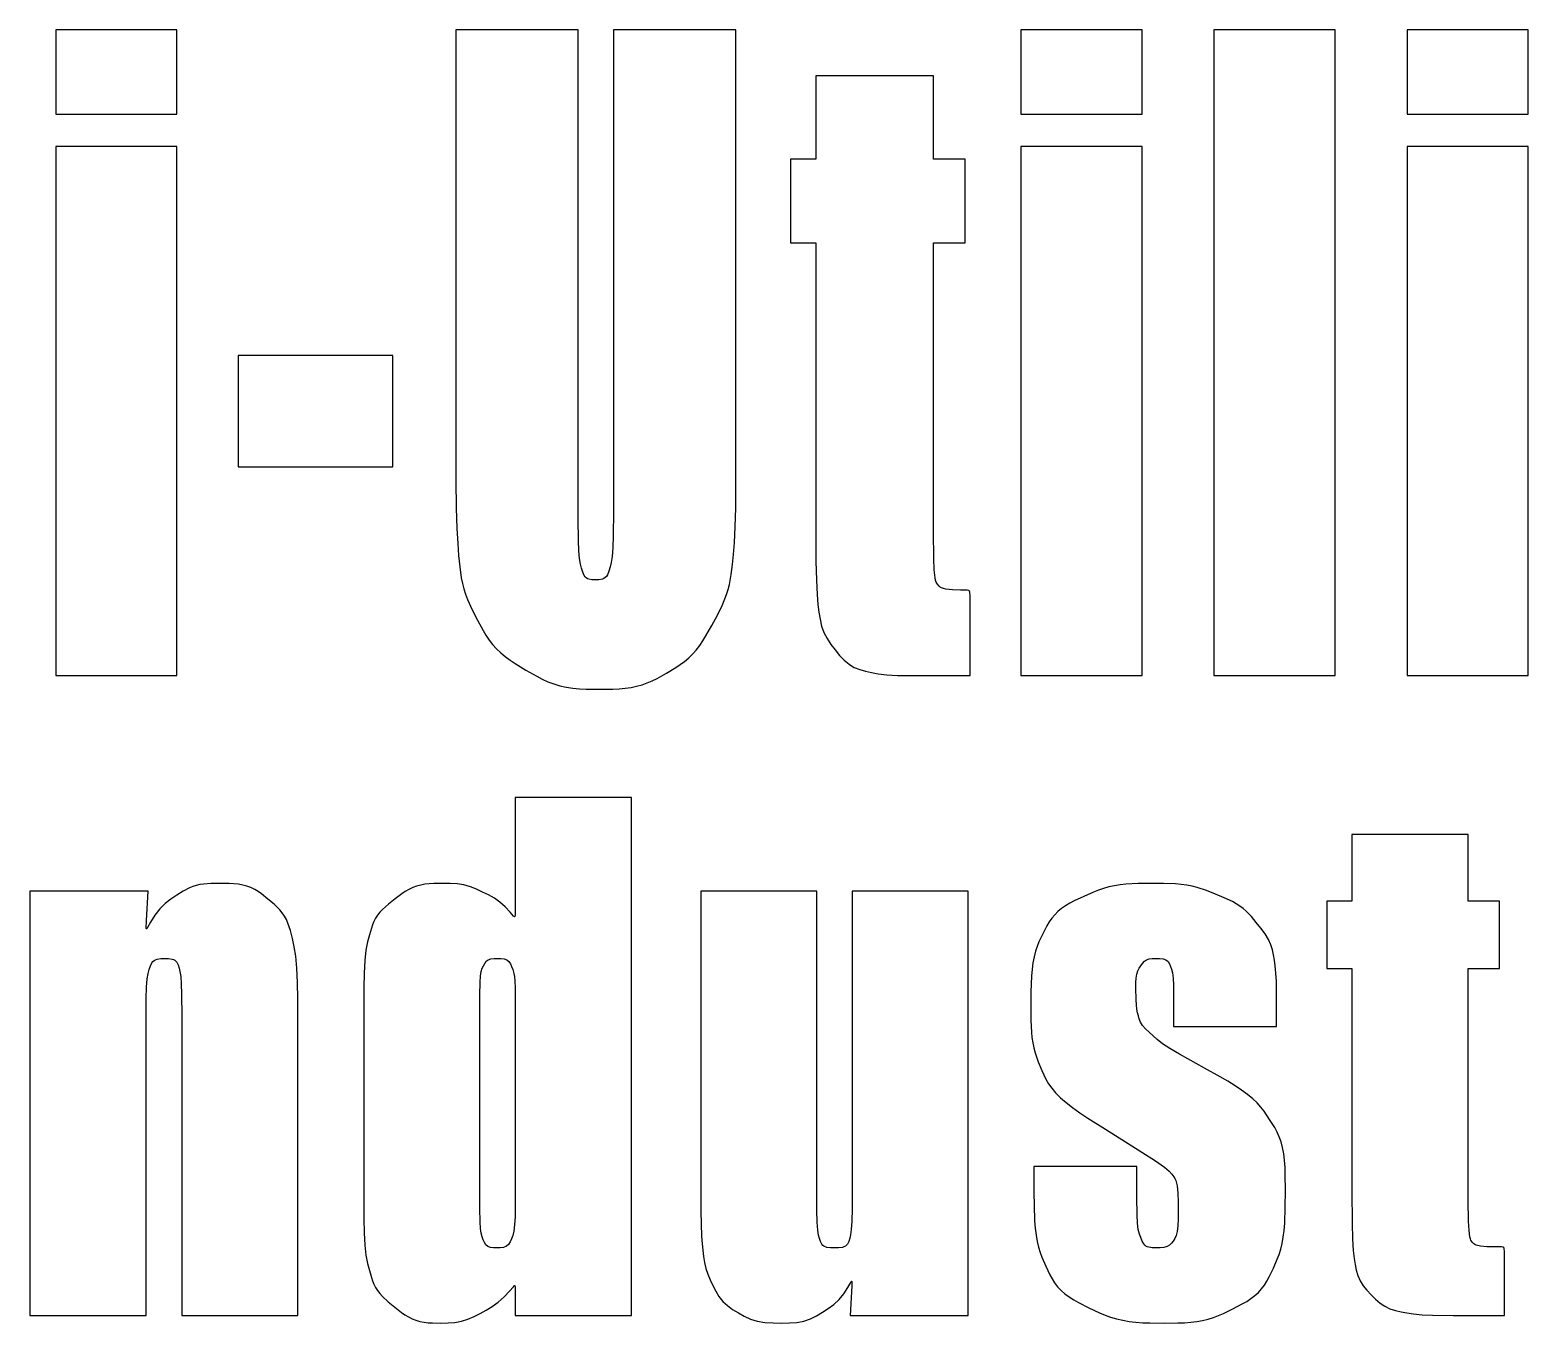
# Model space of a CAD drawing. Header units: metres. Extents: x -434 to 434, y -173 to 173.
# Drawn here: x -242.7 to 7.9, y -45.7 to 170.6 of the extents above; entities that cross this region are included whole.
import ezdxf

# ---------------------------------------------------------------- set-up
doc = ezdxf.new("R2010")
doc.units = ezdxf.units.M

msp = doc.modelspace()

# ---------------------------------------------------------------- linework, layer by layer
for p, q in [((-218.11, 170.623), (-238.356, 170.623)), ((-238.356, 170.623), (-238.356, 156.546)), ((-218.11, 156.546), (-218.11, 170.623)), ((-150.956, 170.623), (-171.446, 170.623)), ((-171.446, 170.623), (-171.446, 104.68)), ((-150.956, 88.8469), (-150.956, 170.623)), ((-124.578, 170.623), (-145.068, 170.623)), ((-145.068, 170.623), (-145.068, 90.1367)), ((-124.578, 97.0748), (-124.578, 170.623)), ((-56.6462, 170.623), (-76.8921, 170.623)), ((-76.8921, 170.623), (-76.8921, 156.546)), ((-56.6462, 156.546), (-56.6462, 170.623)), ((-24.3631, 170.623), (-44.609, 170.623)), ((-44.609, 170.623), (-44.609, 62.6136)), ((-24.3631, 62.6136), (-24.3631, 170.623)), ((7.92395, 170.623), (-12.322, 170.623)), ((-12.322, 170.623), (-12.322, 156.546)), ((7.92395, 156.546), (7.92395, 170.623)), ((-91.5128, 162.951), (-111.223, 162.951)), ((-111.223, 162.951), (-111.223, 149.008)), ((-91.5128, 149.008), (-91.5128, 162.951)), ((-238.356, 156.546), (-218.11, 156.546)), ((-76.8921, 156.546), (-56.6462, 156.546)), ((-12.322, 156.546), (7.92395, 156.546)), ((-218.11, 151.143), (-238.356, 151.143)), ((-238.356, 151.143), (-238.356, 62.6136)), ((-218.11, 62.6136), (-218.11, 151.143)), ((-56.6462, 151.143), (-76.8921, 151.143)), ((-76.8921, 151.143), (-76.8921, 62.6136)), ((-56.6462, 62.6136), (-56.6462, 151.143)), ((7.92395, 151.143), (-12.322, 151.143)), ((-12.322, 151.143), (-12.322, 62.6136)), ((7.92395, 62.6136), (7.92395, 151.143)), ((-111.223, 149.008), (-115.457, 149.008)), ((-115.457, 149.008), (-115.457, 134.998)), ((-86.2079, 149.008), (-91.5128, 149.008)), ((-86.2079, 134.998), (-86.2079, 149.008)), ((-115.457, 134.998), (-111.223, 134.998)), ((-111.223, 134.998), (-111.223, 88.5652)), ((-91.5128, 86.6601), (-91.5128, 134.998)), ((-91.5128, 134.998), (-86.2079, 134.998)), ((-181.978, 116.185), (-207.821, 116.185)), ((-207.821, 116.185), (-207.821, 97.5716)), ((-181.978, 97.5716), (-181.978, 116.185)), ((-171.446, 104.68), (-171.419, 95.2235)), ((-207.821, 97.5716), (-181.978, 97.5716)), ((-124.611, 90.6611), (-124.578, 97.0748)), ((-171.419, 95.2235), (-171.358, 90.7023)), ((-171.358, 90.7023), (-171.256, 87.2291)), ((-124.684, 87.4825), (-124.611, 90.6611)), ((-150.925, 85.2017), (-150.956, 88.8469)), ((-145.068, 90.1367), (-145.099, 85.98)), ((-111.223, 88.5652), (-111.193, 81.7623)), ((-171.256, 87.2291), (-171.118, 84.7164)), ((-150.855, 83.4824), (-150.925, 85.2017)), ((-145.099, 85.98), (-145.169, 84.0273)), ((-124.806, 84.9126), (-124.684, 87.4825)), ((-91.4762, 82.2348), (-91.5128, 86.6601)), ((-171.118, 84.7164), (-170.959, 82.7278)), ((-170.959, 82.7278), (-170.782, 80.8303)), ((-150.739, 82.1885), (-150.855, 83.4824)), ((-145.169, 84.0273), (-145.285, 82.5665)), ((-125.163, 81.1933), (-124.972, 82.9008)), ((-124.972, 82.9008), (-124.806, 84.9126)), ((-170.782, 80.8303), (-170.513, 78.9566)), ((-150.58, 81.2843), (-150.739, 82.1885)), ((-150.397, 80.5929), (-150.58, 81.2843)), ((-150.202, 79.9505), (-150.397, 80.5929)), ((-145.627, 80.793), (-145.824, 80.0854)), ((-145.445, 81.5568), (-145.627, 80.793)), ((-145.285, 82.5665), (-145.445, 81.5568)), ((-125.373, 79.5348), (-125.163, 81.1933)), ((-111.193, 81.7623), (-111.127, 78.5641)), ((-91.3941, 80.289), (-91.4762, 82.2348)), ((-91.2572, 78.988), (-91.3941, 80.289)), ((-170.513, 78.9566), (-170.318, 78.0354)), ((-170.318, 78.0354), (-170.077, 77.1261)), ((-149.96, 79.3902), (-150.202, 79.9505)), ((-149.807, 79.1647), (-149.96, 79.3902)), ((-149.631, 78.9802), (-149.807, 79.1647)), ((-149.43, 78.8367), (-149.631, 78.9802)), ((-149.206, 78.7341), (-149.43, 78.8367)), ((-148.69, 78.6385), (-149.206, 78.7341)), ((-148.107, 78.6248), (-148.69, 78.6385)), ((-147.491, 78.6399), (-148.107, 78.6248)), ((-146.913, 78.7453), (-147.491, 78.6399)), ((-146.661, 78.8582), (-146.913, 78.7453)), ((-146.438, 79.0163), (-146.661, 78.8582)), ((-146.243, 79.2196), (-146.438, 79.0163)), ((-146.078, 79.468), (-146.243, 79.2196)), ((-145.824, 80.0854), (-146.078, 79.468)), ((-125.895, 77.0228), (-125.679, 77.8651)), ((-125.679, 77.8651), (-125.373, 79.5348)), ((-111.127, 78.5641), (-111.015, 76.1694)), ((-91.1688, 78.5727), (-91.2572, 78.988)), ((-91.0702, 78.2783), (-91.1688, 78.5727)), ((-90.8557, 77.8909), (-91.0702, 78.2783)), ((-90.6078, 77.5644), (-90.8557, 77.8909)), ((-170.077, 77.1261), (-169.79, 76.2286)), ((-169.79, 76.2286), (-169.458, 75.3429)), ((-169.458, 75.3429), (-168.673, 73.603)), ((-126.831, 74.4626), (-126.16, 76.175)), ((-126.16, 76.175), (-125.895, 77.0228)), ((-111.015, 76.1694), (-110.863, 74.511)), ((-90.4297, 77.4141), (-90.6078, 77.5644)), ((-90.1865, 77.2794), (-90.4297, 77.4141)), ((-89.8603, 77.1648), (-90.1865, 77.2794)), ((-89.4474, 77.071), (-89.8603, 77.1648)), ((-88.3615, 76.9458), (-89.4474, 77.071)), ((-87.0246, 76.8972), (-88.3615, 76.9458)), ((-85.9159, 76.8902), (-87.0246, 76.8972)), ((-85.6064, 76.8531), (-85.9159, 76.8902)), ((-85.5112, 76.7648), (-85.6064, 76.8531)), ((-85.4475, 76.5928), (-85.5112, 76.7648)), ((-85.3889, 75.8864), (-85.4475, 76.5928)), ((-85.3805, 74.5108), (-85.3889, 75.8864)), ((-168.673, 73.603), (-167.796, 71.8868)), ((-128.618, 70.9862), (-127.677, 72.73)), ((-127.677, 72.73), (-126.831, 74.4626)), ((-110.863, 74.511), (-110.688, 73.2543)), ((-110.688, 73.2543), (-110.498, 72.0702)), ((-85.3805, 62.6136), (-85.3805, 74.5108)), ((-167.796, 71.8868), (-166.884, 70.1879)), ((-166.884, 70.1879), (-166.393, 69.3637)), ((-129.588, 69.258), (-128.618, 70.9862)), ((-110.498, 72.0702), (-110.239, 70.9194)), ((-110.239, 70.9194), (-109.854, 69.8297)), ((-166.393, 69.3637), (-165.86, 68.5696)), ((-165.86, 68.5696), (-165.272, 67.8142)), ((-165.272, 67.8142), (-164.627, 67.0991)), ((-130.634, 67.6356), (-130.096, 68.427)), ((-130.096, 68.427), (-129.588, 69.258)), ((-109.854, 69.8297), (-109.331, 68.8068)), ((-109.331, 68.8068), (-108.681, 67.845)), ((-108.681, 67.845), (-107.962, 66.9165)), ((-164.627, 67.0991), (-163.925, 66.4243)), ((-163.925, 66.4243), (-163.167, 65.7899)), ((-163.167, 65.7899), (-162.354, 65.194)), ((-162.354, 65.194), (-161.499, 64.6284)), ((-133.156, 64.9893), (-132.469, 65.5717)), ((-132.469, 65.5717), (-131.819, 66.2068)), ((-131.819, 66.2068), (-131.207, 66.8948)), ((-131.207, 66.8948), (-130.634, 67.6356)), ((-107.962, 66.9165), (-107.228, 66.0076)), ((-107.228, 66.0076), (-106.465, 65.182)), ((-106.465, 65.182), (-105.649, 64.5093)), ((-161.499, 64.6284), (-159.717, 63.5475)), ((-159.717, 63.5475), (-157.905, 62.5023)), ((-137.763, 62.1653), (-136.186, 63.0472)), ((-136.186, 63.0472), (-134.633, 63.9654)), ((-134.633, 63.9654), (-133.88, 64.4576)), ((-133.88, 64.4576), (-133.156, 64.9893)), ((-105.649, 64.5093), (-105.221, 64.2355)), ((-105.221, 64.2355), (-104.777, 64.0034)), ((-104.777, 64.0034), (-103.853, 63.6504)), ((-103.853, 63.6504), (-102.901, 63.3808)), ((-102.901, 63.3808), (-101.917, 63.1304)), ((-101.917, 63.1304), (-100.773, 62.9119)), ((-100.773, 62.9119), (-99.3354, 62.7521)), ((-99.3354, 62.7521), (-97.5773, 62.6562)), ((-97.5773, 62.6562), (-94.0597, 62.6136)), ((-238.356, 62.6136), (-218.11, 62.6136)), ((-157.905, 62.5023), (-156.977, 62.0215)), ((-156.977, 62.0215), (-156.023, 61.5906)), ((-156.023, 61.5906), (-155.037, 61.2236)), ((-155.037, 61.2236), (-154.016, 60.9235)), ((-154.016, 60.9235), (-152.96, 60.69)), ((-152.96, 60.69), (-151.87, 60.5232)), ((-151.87, 60.5232), (-150.749, 60.4204)), ((-150.749, 60.4204), (-149.608, 60.3676)), ((-149.608, 60.3676), (-147.333, 60.3453)), ((-147.333, 60.3453), (-145.154, 60.3641)), ((-145.154, 60.3641), (-144.111, 60.4086)), ((-144.111, 60.4086), (-143.101, 60.4954)), ((-143.101, 60.4954), (-142.126, 60.6361)), ((-142.126, 60.6361), (-141.185, 60.8331)), ((-141.185, 60.8331), (-140.28, 61.0864)), ((-140.28, 61.0864), (-139.41, 61.396)), ((-139.41, 61.396), (-138.573, 61.7595)), ((-138.573, 61.7595), (-137.763, 62.1653)), ((-94.0597, 62.6136), (-85.3805, 62.6136)), ((-76.8921, 62.6136), (-56.6462, 62.6136)), ((-44.609, 62.6136), (-24.3631, 62.6136)), ((-12.322, 62.6136), (7.92395, 62.6136)), ((-142.072, 42.2042), (-161.495, 42.2042)), ((-161.495, 42.2042), (-161.495, 25.4331)), ((-142.072, -44.3952), (-142.072, 42.2042)), ((-2.06445, 36.0529), (-21.5355, 36.0529)), ((-21.5355, 36.0529), (-21.5355, 24.8737)), ((-2.06445, 24.8737), (-2.06445, 36.0529)), ((-214.259, 27.6589), (-214.856, 27.5165)), ((-213.643, 27.7606), (-214.259, 27.6589)), ((-212.344, 27.8555), (-213.643, 27.7606)), ((-210.922, 27.869), (-212.344, 27.8555)), ((-209.367, 27.8508), (-210.922, 27.869)), ((-208.576, 27.8076), (-209.367, 27.8508)), ((-207.803, 27.7234), (-208.576, 27.8076)), ((-207.065, 27.587), (-207.803, 27.7234)), ((-206.365, 27.3959), (-207.065, 27.587)), ((-177.309, 27.5899), (-177.992, 27.4007)), ((-176.6, 27.7249), (-177.309, 27.5899)), ((-175.866, 27.8082), (-176.6, 27.7249)), ((-175.123, 27.851), (-175.866, 27.8082)), ((-173.68, 27.869), (-175.123, 27.851)), ((-172.38, 27.859), (-173.68, 27.869)), ((-171.192, 27.7889), (-172.38, 27.859)), ((-170.065, 27.6082), (-171.192, 27.7889)), ((-168.989, 27.3067), (-170.065, 27.6082)), ((-60.3217, 27.633), (-61.2735, 27.4731)), ((-59.3374, 27.7473), (-60.3217, 27.633)), ((-57.2826, 27.8538), (-59.3374, 27.7473)), ((-55.1667, 27.869), (-57.2826, 27.8538)), ((-53.0598, 27.8566), (-55.1667, 27.869)), ((-51.0361, 27.7696), (-53.0598, 27.8566)), ((-49.1581, 27.5456), (-51.0361, 27.7696)), ((-222.91, 26.5853), (-242.669, 26.5853)), ((-242.669, 26.5853), (-242.669, -44.3951)), ((-223.162, 21.6811), (-222.91, 26.5853)), ((-219.089, 25.2479), (-220.061, 24.5015)), ((-218.078, 25.913), (-219.089, 25.2479)), ((-217.054, 26.5517), (-218.078, 25.913)), ((-215.991, 27.1091), (-217.054, 26.5517)), ((-215.433, 27.3332), (-215.991, 27.1091)), ((-214.856, 27.5165), (-215.433, 27.3332)), ((-205.703, 27.1501), (-206.365, 27.3959)), ((-205.079, 26.8498), (-205.703, 27.1501)), ((-204.491, 26.4971), (-205.079, 26.8498)), ((-203.932, 26.1036), (-204.491, 26.4971)), ((-202.862, 25.2481), (-203.932, 26.1036)), ((-201.82, 24.3649), (-202.862, 25.2481)), ((-181.592, 25.2749), (-182.697, 24.4043)), ((-180.461, 26.1216), (-181.592, 25.2749)), ((-179.879, 26.5112), (-180.461, 26.1216)), ((-179.276, 26.8602), (-179.879, 26.5112)), ((-178.647, 27.1575), (-179.276, 26.8602)), ((-177.992, 27.4007), (-178.647, 27.1575)), ((-167.958, 26.894), (-168.989, 27.3067)), ((-166.952, 26.4211), (-167.958, 26.894)), ((-165.954, 25.929), (-166.952, 26.4211)), ((-164.98, 25.3766), (-165.954, 25.929)), ((-164.047, 24.7131), (-164.98, 25.3766)), ((-161.495, 25.4331), (-161.5, 23.4989)), ((-111.047, 26.5853), (-130.47, 26.5853)), ((-130.47, 26.5853), (-130.47, -22.304)), ((-111.047, -22.6368), (-111.047, 26.5853)), ((-85.7102, 26.5853), (-105.133, 26.5853)), ((-105.133, 26.5853), (-105.133, -22.1495)), ((-85.7102, -44.3951), (-85.7102, 26.5853)), ((-66.3873, 25.6761), (-67.9783, 24.9322)), ((-64.7659, 26.3918), (-66.3873, 25.6761)), ((-63.9348, 26.7212), (-64.7659, 26.3918)), ((-63.0793, 27.0163), (-63.9348, 26.7212)), ((-62.1927, 27.2675), (-63.0793, 27.0163)), ((-61.2735, 27.4731), (-62.1927, 27.2675)), ((-48.2784, 27.3776), (-49.1581, 27.5456)), ((-47.4383, 27.1723), (-48.2784, 27.3776)), ((-45.8636, 26.662), (-47.4383, 27.1723)), ((-44.3681, 26.0771), (-45.8636, 26.662)), ((-42.9001, 25.4719), (-44.3681, 26.0771)), ((-41.5182, 24.8186), (-42.9001, 25.4719)), ((-220.962, 23.6051), (-221.784, 22.5454)), ((-220.521, 24.0737), (-220.962, 23.6051)), ((-220.061, 24.5015), (-220.521, 24.0737)), ((-201.328, 23.9056), (-201.82, 24.3649)), ((-200.872, 23.425), (-201.328, 23.9056)), ((-200.461, 22.9171), (-200.872, 23.425)), ((-200.097, 22.3809), (-200.461, 22.9171)), ((-184.135, 23.0238), (-184.519, 22.5309)), ((-183.7, 23.4993), (-184.135, 23.0238)), ((-182.697, 24.4043), (-183.7, 23.4993)), ((-163.161, 23.9287), (-164.047, 24.7131)), ((-162.351, 23.074), (-163.161, 23.9287)), ((-161.768, 22.4005), (-162.351, 23.074)), ((-161.5, 23.4989), (-161.53, 22.5383)), ((-71.2529, 22.6112), (-71.7359, 22.0343)), ((-70.7112, 23.1497), (-71.2529, 22.6112)), ((-70.111, 23.6498), (-70.7112, 23.1497)), ((-69.4522, 24.1115), (-70.111, 23.6498)), ((-68.7373, 24.5362), (-69.4522, 24.1115)), ((-67.9783, 24.9322), (-68.7373, 24.5362)), ((-40.8847, 24.4601), (-41.5182, 24.8186)), ((-40.2942, 24.0776), (-40.8847, 24.4601)), ((-39.7468, 23.6712), (-40.2942, 24.0776)), ((-39.2425, 23.2408), (-39.7468, 23.6712)), ((-38.3488, 22.3161), (-39.2425, 23.2408)), ((-21.5355, 24.8737), (-25.7182, 24.8737)), ((-25.7182, 24.8737), (-25.7182, 13.6408)), ((3.17599, 24.8737), (-2.06445, 24.8737)), ((3.17599, 13.6408), (3.17599, 24.8737)), ((-223.206, 20.305), (-223.162, 21.6811)), ((-223.184, 20.2386), (-223.206, 20.305)), ((-223.146, 20.2552), (-223.184, 20.2386)), ((-223.011, 20.4809), (-223.146, 20.2552)), ((-222.505, 21.3908), (-223.011, 20.4809)), ((-221.784, 22.5454), (-222.505, 21.3908)), ((-199.78, 21.8162), (-200.097, 22.3809)), ((-199.51, 21.2231), (-199.78, 21.8162)), ((-199.285, 20.6027), (-199.51, 21.2231)), ((-199.095, 19.961), (-199.285, 20.6027)), ((-185.565, 20.3926), (-185.894, 19.2573)), ((-185.369, 20.9495), (-185.565, 20.3926)), ((-185.135, 21.4935), (-185.369, 20.9495)), ((-184.852, 22.0208), (-185.135, 21.4935)), ((-184.519, 22.5309), (-184.852, 22.0208)), ((-161.678, 22.3009), (-161.768, 22.4005)), ((-161.61, 22.267), (-161.678, 22.3009)), ((-161.562, 22.3343), (-161.61, 22.267)), ((-161.53, 22.5383), (-161.562, 22.3343)), ((-72.5457, 20.7778), (-73.2382, 19.4445)), ((-72.1628, 21.4205), (-72.5457, 20.7778)), ((-71.7359, 22.0343), (-72.1628, 21.4205)), ((-37.5412, 21.3434), (-38.3488, 22.3161)), ((-36.7609, 20.3657), (-37.5412, 21.3434)), ((-36.0588, 19.4059), (-36.7609, 20.3657)), ((-198.775, 18.6421), (-199.095, 19.961)), ((-198.477, 17.2769), (-198.775, 18.6421)), ((-186.2, 18.0831), (-186.467, 16.7105)), ((-185.894, 19.2573), (-186.2, 18.0831)), ((-73.8973, 18.0673), (-74.2006, 17.3206)), ((-73.2382, 19.4445), (-73.8973, 18.0673)), ((-35.4999, 18.4787), (-36.0588, 19.4059)), ((-35.0972, 17.5872), (-35.4999, 18.4787)), ((-34.8379, 16.7284), (-35.0972, 17.5872)), ((-221.911, 14.9659), (-221.678, 15.1004)), ((-221.678, 15.1004), (-221.414, 15.1966)), ((-221.414, 15.1966), (-220.801, 15.2863)), ((-220.801, 15.2863), (-220.132, 15.2991)), ((-220.132, 15.2991), (-219.476, 15.2879)), ((-219.476, 15.2879), (-218.893, 15.2099)), ((-218.893, 15.2099), (-218.644, 15.1264)), ((-218.644, 15.1264), (-218.428, 15.0093)), ((-198.217, 15.6898), (-198.477, 17.2769)), ((-198.027, 13.6962), (-198.217, 15.6898)), ((-186.467, 16.7105), (-186.663, 14.9744)), ((-166.345, 14.8311), (-166.003, 15.0817)), ((-166.003, 15.0817), (-165.567, 15.2321)), ((-165.567, 15.2321), (-165.045, 15.2907)), ((-165.045, 15.2907), (-164.471, 15.2991)), ((-164.471, 15.2991), (-163.891, 15.2898)), ((-163.891, 15.2898), (-163.356, 15.2247)), ((-163.356, 15.2247), (-162.91, 15.0576)), ((-162.91, 15.0576), (-162.563, 14.779)), ((-74.7036, 15.5984), (-74.8929, 14.5996)), ((-74.4723, 16.5041), (-74.7036, 15.5984)), ((-74.2006, 17.3206), (-74.4723, 16.5041)), ((-56.2537, 14.8311), (-55.8792, 15.0818)), ((-55.8792, 15.0818), (-55.4365, 15.2321)), ((-55.4365, 15.2321), (-54.926, 15.2907)), ((-54.926, 15.2907), (-54.3494, 15.2991)), ((-54.3494, 15.2991), (-53.7242, 15.2899)), ((-53.7242, 15.2899), (-53.1301, 15.2262)), ((-53.1301, 15.2262), (-52.6463, 15.0625)), ((-52.6463, 15.0625), (-52.2887, 14.7894)), ((-34.6566, 15.8875), (-34.8379, 16.7284)), ((-34.4918, 15.0298), (-34.6566, 15.8875)), ((-223.041, 11.8801), (-222.89, 12.7956)), ((-222.89, 12.7956), (-222.717, 13.4537)), ((-222.717, 13.4537), (-222.53, 14.056)), ((-222.53, 14.056), (-222.279, 14.5814)), ((-222.279, 14.5814), (-222.111, 14.7929)), ((-222.111, 14.7929), (-221.911, 14.9659)), ((-218.428, 15.0093), (-218.244, 14.8589)), ((-218.244, 14.8589), (-218.091, 14.675)), ((-218.091, 14.675), (-217.872, 14.2181)), ((-217.872, 14.2181), (-217.717, 13.6944)), ((-217.717, 13.6944), (-217.576, 13.1197)), ((-217.576, 13.1197), (-217.453, 12.3066)), ((-197.912, 11.2592), (-198.027, 13.6962)), ((-186.78, 12.8415), (-186.825, 10.4586)), ((-186.663, 14.9744), (-186.78, 12.8415)), ((-167.3, 12.356), (-167.175, 13.1283)), ((-167.175, 13.1283), (-167.004, 13.6738)), ((-167.004, 13.6738), (-166.808, 14.0956)), ((-166.808, 14.0956), (-166.6, 14.4884)), ((-166.6, 14.4884), (-166.345, 14.8311)), ((-162.563, 14.779), (-162.305, 14.3983)), ((-162.305, 14.3983), (-162.096, 13.9618)), ((-162.096, 13.9618), (-161.898, 13.48)), ((-161.898, 13.48), (-161.713, 12.7821)), ((-161.713, 12.7821), (-161.629, 12.2665)), ((-75.0402, 13.5078), (-75.1454, 12.323)), ((-74.8929, 14.5996), (-75.0402, 13.5078)), ((-57.6159, 12.0228), (-57.5138, 12.6747)), ((-57.5138, 12.6747), (-57.3436, 13.2263)), ((-57.3436, 13.2263), (-57.1108, 13.686)), ((-57.1108, 13.686), (-56.844, 14.0956)), ((-56.844, 14.0956), (-56.5659, 14.4884)), ((-56.5659, 14.4884), (-56.2537, 14.8311)), ((-52.2887, 14.7894), (-52.0469, 14.4163)), ((-52.0469, 14.4163), (-51.8681, 13.9886)), ((-51.8681, 13.9886), (-51.7033, 13.5267)), ((-51.7033, 13.5267), (-51.5596, 12.9143)), ((-51.5596, 12.9143), (-51.4544, 12.0262)), ((-34.348, 14.0539), (-34.4918, 15.0298)), ((-34.2429, 12.8616), (-34.348, 14.0539)), ((-34.1798, 11.4329), (-34.2429, 12.8616)), ((-25.7182, 13.6408), (-21.5355, 13.6408)), ((-21.5355, 13.6408), (-21.5355, -23.5877)), ((-2.06445, -25.1152), (-2.06445, 13.6408)), ((-2.06445, 13.6408), (3.17599, 13.6408)), ((-223.217, 8.59053), (-223.151, 10.4928)), ((-223.151, 10.4928), (-223.041, 11.8801)), ((-217.453, 12.3066), (-217.363, 11.0563)), ((-217.363, 11.0563), (-217.309, 9.32906)), ((-197.868, 8.54472), (-197.912, 11.2592)), ((-186.825, 10.4586), (-186.832, 8.55945)), ((-167.409, 9.18347), (-167.376, 11.3364)), ((-167.376, 11.3364), (-167.3, 12.356)), ((-161.629, 12.2665), (-161.56, 11.5076)), ((-161.56, 11.5076), (-161.513, 10.3705)), ((-161.513, 10.3705), (-161.495, 8.71983)), ((-75.1454, 12.323), (-75.2434, 9.74005)), ((-57.6613, 10.39), (-57.6557, 11.2671)), ((-57.6386, 8.40633), (-57.6613, 10.39)), ((-57.6557, 11.2671), (-57.6159, 12.0228)), ((-51.4544, 12.0262), (-51.3913, 10.8372)), ((-51.3913, 10.8372), (-51.3632, 8.30383)), ((-34.1518, 8.61882), (-34.1798, 11.4329)), ((-223.246, 4.4763), (-223.217, 8.59053)), ((-217.309, 9.32906), (-217.285, 5.57584)), ((-197.862, 6.38419), (-197.868, 8.54472)), ((-186.832, 8.55945), (-186.832, -26.4406)), ((-167.409, -26.5297), (-167.409, 9.18347)), ((-161.495, 8.71983), (-161.495, -24.7823)), ((-75.2434, 9.74005), (-75.2574, 7.18051)), ((-57.5875, 7.53604), (-57.6386, 8.40633)), ((-57.5024, 6.81064), (-57.5875, 7.53604)), ((-51.3632, 8.30383), (-51.3632, 3.90584)), ((-34.1518, 3.90584), (-34.1518, 8.61882)), ((-217.285, 5.57584), (-217.285, -44.3951)), ((-197.862, -44.3951), (-197.862, 6.38419)), ((-75.2574, 7.18051), (-75.2444, 4.95052)), ((-57.3861, 6.21791), (-57.5024, 6.81064)), ((-57.2527, 5.69775), (-57.3861, 6.21791)), ((-57.1051, 5.18753), (-57.2527, 5.69775)), ((-56.8894, 4.66501), (-57.1051, 5.18753)), ((-223.246, -44.3951), (-223.246, 4.4763)), ((-75.2444, 4.95052), (-75.1534, 2.99792)), ((-75.1534, 2.99792), (-75.0557, 2.08444)), ((-56.5489, 4.12013), (-56.8894, 4.66501)), ((-56.0722, 3.55067), (-56.5489, 4.12013)), ((-55.4705, 2.95877), (-56.0722, 3.55067)), ((-54.8007, 2.3546), (-55.4705, 2.95877)), ((-51.3632, 3.90584), (-34.1518, 3.90584)), ((-75.0557, 2.08444), (-74.919, 1.20494)), ((-74.919, 1.20494), (-74.7432, 0.35942)), ((-74.7432, 0.35942), (-74.5284, -0.45207)), ((-54.0898, 1.73691), (-54.8007, 2.3546)), ((-53.1996, 1.05009), (-54.0898, 1.73691)), ((-51.9806, 0.23657), (-53.1996, 1.05009)), ((-50.4031, -0.71507), (-51.9806, 0.23657)), ((-74.5284, -0.45207), (-73.9945, -1.98456)), ((-73.9945, -1.98456), (-73.3825, -3.44904)), ((-46.1763, -3.06569), (-50.4031, -0.71507)), ((-73.3825, -3.44904), (-72.7111, -4.90903)), ((-72.7111, -4.90903), (-72.2884, -5.65187)), ((-43.6018, -4.48608), (-46.1763, -3.06569)), ((-42.3133, -5.23032), (-43.6018, -4.48608)), ((-72.2884, -5.65187), (-71.7613, -6.41017)), ((-71.7613, -6.41017), (-71.1007, -7.18831)), ((-71.1007, -7.18831), (-70.3009, -7.98705)), ((-41.0936, -5.97789), (-42.3133, -5.23032)), ((-39.9863, -6.71666), (-41.0936, -5.97789)), ((-39.0002, -7.44432), (-39.9863, -6.71666)), ((-38.1353, -8.16086), (-39.0002, -7.44432)), ((-70.3009, -7.98705), (-69.3619, -8.8064)), ((-69.3619, -8.8064), (-68.2837, -9.64635)), ((-68.2837, -9.64635), (-67.0692, -10.5077)), ((-37.3916, -8.86629), (-38.1353, -8.16086)), ((-36.764, -9.56099), (-37.3916, -8.86629)), ((-36.2274, -10.2473), (-36.764, -9.56099)), ((-67.0692, -10.5077), (-65.7333, -11.3946)), ((-65.7333, -11.3946), (-62.7682, -13.2643)), ((-35.3056, -11.6061), (-36.2274, -10.2473)), ((-34.4426, -12.9868), (-35.3056, -11.6061)), ((-62.7682, -13.2643), (-56.6598, -17.0859)), ((-34.0455, -13.7253), (-34.4426, -12.9868)), ((-33.6896, -14.5213), (-34.0455, -13.7253)), ((-33.3867, -15.3911), (-33.6896, -14.5213)), ((-56.6598, -17.0859), (-54.3981, -18.5612)), ((-33.1388, -16.3377), (-33.3867, -15.3911)), ((-32.946, -17.3613), (-33.1388, -16.3377)), ((-32.8083, -18.4617), (-32.946, -17.3613)), ((-57.5171, -19.469), (-74.7286, -19.469)), ((-74.7286, -19.469), (-74.7286, -23.8789)), ((-57.5171, -24.5981), (-57.5171, -19.469)), ((-54.3981, -18.5612), (-52.8937, -19.6176)), ((-52.8937, -19.6176), (-52.0841, -20.29)), ((-32.7234, -19.6374), (-32.8083, -18.4617)), ((-32.6797, -20.8802), (-32.7234, -19.6374)), ((-130.47, -22.304), (-130.451, -27.0482)), ((-105.133, -22.1495), (-105.156, -26.5981)), ((-52.0841, -20.29), (-51.6571, -20.7528)), ((-51.6571, -20.7528), (-51.3072, -21.2071)), ((-51.3072, -21.2071), (-51.1478, -21.4837)), ((-51.1478, -21.4837), (-51.0054, -21.8196)), ((-51.0054, -21.8196), (-50.785, -22.7222)), ((-32.6614, -23.5284), (-32.6797, -20.8802)), ((-161.495, -24.7823), (-161.53, -27.8358)), ((-111.021, -26.8685), (-111.047, -22.6368)), ((-74.7286, -23.8789), (-74.715, -25.9442)), ((-57.4811, -27.5549), (-57.5171, -24.5981)), ((-50.785, -22.7222), (-50.6529, -23.9413)), ((-50.6529, -23.9413), (-50.6014, -25.4313)), ((-32.6754, -26.2988), (-32.6614, -23.5284)), ((-21.5355, -23.5877), (-21.5061, -29.0422)), ((-186.832, -26.4406), (-186.825, -28.2666)), ((-167.377, -28.7717), (-167.409, -26.5297)), ((-130.451, -27.0482), (-130.339, -31.1223)), ((-110.964, -28.7896), (-111.021, -26.8685)), ((-105.156, -26.5981), (-105.207, -28.615)), ((-74.715, -25.9442), (-74.6191, -28.5623)), ((-57.4, -28.9612), (-57.4811, -27.5549)), ((-50.6014, -25.4313), (-50.5941, -26.9635)), ((-50.5941, -26.9635), (-50.5998, -28.3114)), ((-32.7736, -28.968), (-32.6754, -26.2988)), ((-2.02838, -28.6633), (-2.06445, -25.1152)), ((-186.825, -28.2666), (-186.78, -30.5651)), ((-167.305, -29.8449), (-167.377, -28.7717)), ((-167.185, -30.6706), (-167.305, -29.8449)), ((-161.608, -29.2632), (-161.738, -30.323)), ((-161.53, -27.8358), (-161.608, -29.2632)), ((-110.869, -30.1491), (-110.964, -28.7896)), ((-105.292, -30.0392), (-105.409, -30.9199)), ((-105.207, -28.615), (-105.292, -30.0392)), ((-74.6191, -28.5623), (-74.5165, -29.8081)), ((-74.5165, -29.8081), (-74.3728, -30.9604)), ((-57.2647, -30.0332), (-57.4, -28.9612)), ((-57.0799, -30.7988), (-57.2647, -30.0332)), ((-50.6395, -29.4374), (-50.7416, -30.3501)), ((-50.5998, -28.3114), (-50.6395, -29.4374)), ((-32.8787, -30.1907), (-32.7736, -28.968)), ((-21.5061, -29.0422), (-21.44, -31.6063)), ((-1.94724, -30.2234), (-2.02838, -28.6633)), ((-186.78, -30.5651), (-186.663, -32.6378)), ((-167.02, -31.2697), (-167.185, -30.6706)), ((-166.832, -31.7449), (-167.02, -31.2697)), ((-166.632, -32.1901), (-166.832, -31.7449)), ((-166.389, -32.5785), (-166.632, -32.1901)), ((-162.607, -32.5161), (-162.971, -32.8336)), ((-162.338, -32.082), (-162.607, -32.5161)), ((-162.12, -31.5844), (-162.338, -32.082)), ((-161.916, -31.0457), (-162.12, -31.5844)), ((-161.738, -30.323), (-161.916, -31.0457)), ((-130.339, -31.1223), (-130.243, -32.4427)), ((-130.243, -32.4427), (-130.133, -33.5101)), ((-110.739, -30.9938), (-110.869, -30.1491)), ((-110.59, -31.5577), (-110.739, -30.9938)), ((-110.427, -32.064), (-110.59, -31.5577)), ((-110.199, -32.5056), (-110.427, -32.064)), ((-110.041, -32.6834), (-110.199, -32.5056)), ((-105.912, -32.4849), (-106.071, -32.6687)), ((-105.69, -32.0279), (-105.912, -32.4849)), ((-105.542, -31.5042), (-105.69, -32.0279)), ((-105.409, -30.9199), (-105.542, -31.5042)), ((-74.3728, -30.9604), (-74.188, -32.019)), ((-74.188, -32.019), (-73.9621, -32.9841)), ((-56.868, -31.3972), (-57.0799, -30.7988)), ((-56.6429, -31.9559), (-56.868, -31.3972)), ((-56.3646, -32.4432), (-56.6429, -31.9559)), ((-56.1901, -32.6393), (-56.3646, -32.4432)), ((-51.6925, -32.3342), (-52.0257, -32.6617)), ((-51.4113, -31.9589), (-51.6925, -32.3342)), ((-51.1446, -31.5579), (-51.4113, -31.9589)), ((-50.9119, -31.0511), (-51.1446, -31.5579)), ((-50.7416, -30.3501), (-50.9119, -31.0511)), ((-33.4467, -33.3273), (-33.2153, -32.3704)), ((-33.2153, -32.3704), (-33.026, -31.3248)), ((-33.026, -31.3248), (-32.8787, -30.1907)), ((-21.44, -31.6063), (-21.33, -33.5264)), ((-1.812, -31.2665), (-1.94724, -30.2234)), ((-1.72467, -31.5995), (-1.812, -31.2665)), ((-1.62723, -31.8355), (-1.72467, -31.5995)), ((-1.41542, -32.1461), (-1.62723, -31.8355)), ((-1.17049, -32.4079), (-1.41542, -32.1461)), ((-0.99454, -32.5284), (-1.17049, -32.4079)), ((-0.75436, -32.6364), (-0.99454, -32.5284)), ((-186.663, -32.6378), (-186.467, -34.345)), ((-186.467, -34.345), (-186.2, -35.7172)), ((-166.064, -32.8626), (-166.389, -32.5785)), ((-165.651, -33.0331), (-166.064, -32.8626)), ((-165.155, -33.0994), (-165.651, -33.0331)), ((-164.594, -33.1089), (-165.155, -33.0994)), ((-164.001, -33.0983), (-164.594, -33.1089)), ((-163.44, -33.0241), (-164.001, -33.0983)), ((-162.971, -32.8336), (-163.44, -33.0241)), ((-130.133, -33.5101), (-130.014, -34.5336)), ((-130.014, -34.5336), (-129.851, -35.5471)), ((-109.851, -32.8288), (-110.041, -32.6834)), ((-109.373, -33.0227), (-109.851, -32.8288)), ((-108.774, -33.0981), (-109.373, -33.0227)), ((-108.098, -33.1089), (-108.774, -33.0981)), ((-107.403, -33.0978), (-108.098, -33.1089)), ((-106.769, -33.0198), (-107.403, -33.0978)), ((-106.5, -32.9361), (-106.769, -33.0198)), ((-106.267, -32.8191), (-106.5, -32.9361)), ((-106.071, -32.6687), (-106.267, -32.8191)), ((-73.9621, -32.9841), (-73.6969, -33.8594)), ((-73.6969, -33.8594), (-73.4008, -34.6646)), ((-73.4008, -34.6646), (-72.7575, -36.1578)), ((-55.989, -32.7998), (-56.1901, -32.6393)), ((-55.7614, -32.9247), (-55.989, -32.7998)), ((-55.5072, -33.0138), (-55.7614, -32.9247)), ((-54.9262, -33.097), (-55.5072, -33.0138)), ((-54.2799, -33.1089), (-54.9262, -33.097)), ((-53.6136, -33.1009), (-54.2799, -33.1089)), ((-52.9872, -33.045), (-53.6136, -33.1009)), ((-52.4544, -32.9013), (-52.9872, -33.045)), ((-52.0257, -32.6617), (-52.4544, -32.9013)), ((-34.6806, -36.5055), (-34.0216, -35.005)), ((-34.0216, -35.005), (-33.7183, -34.1994)), ((-33.7183, -34.1994), (-33.4467, -33.3273)), ((-21.33, -33.5264), (-21.1794, -34.856)), ((-21.1794, -34.856), (-21.0067, -35.8636)), ((-0.02414, -32.8035), (-0.75436, -32.6364)), ((1.04858, -32.9038), (-0.02414, -32.8035)), ((2.36914, -32.9428), (1.04858, -32.9038)), ((3.46439, -32.9484), (2.36914, -32.9428)), ((3.77011, -32.9782), (3.46439, -32.9484)), ((3.86411, -33.049), (3.77011, -32.9782)), ((3.92711, -33.1869), (3.86411, -33.049)), ((3.98495, -33.7533), (3.92711, -33.1869)), ((3.99321, -34.8562), (3.98495, -33.7533)), ((3.99321, -44.3951), (3.99321, -34.8562)), ((-186.2, -35.7172), (-185.894, -36.9067)), ((-185.894, -36.9067), (-185.565, -38.0598)), ((-129.851, -35.5471), (-129.61, -36.5422)), ((-129.61, -36.5422), (-129.283, -37.5173)), ((-129.283, -37.5173), (-128.876, -38.474)), ((-72.7575, -36.1578), (-72.0776, -37.6072)), ((-35.3725, -37.9623), (-34.6806, -36.5055)), ((-21.0067, -35.8636), (-20.8191, -36.813)), ((-20.8191, -36.813), (-20.5634, -37.7357)), ((-185.565, -38.0598), (-185.37, -38.6256)), ((-185.37, -38.6256), (-185.137, -39.1785)), ((-185.137, -39.1785), (-184.857, -39.7147)), ((-184.857, -39.7147), (-184.527, -40.2337)), ((-162.466, -40.3523), (-161.805, -39.6041)), ((-161.805, -39.6041), (-161.626, -39.411)), ((-161.626, -39.411), (-161.571, -39.3793)), ((-161.571, -39.3793), (-161.534, -39.3988)), ((-161.534, -39.3988), (-161.5, -39.6144)), ((-161.5, -39.6144), (-161.495, -40.1048)), ((-128.876, -38.474), (-128.427, -39.4206)), ((-128.427, -39.4206), (-127.959, -40.3578)), ((-106.532, -40.792), (-105.841, -39.7322)), ((-105.841, -39.7322), (-105.358, -38.8969)), ((-105.189, -39.4808), (-105.47, -44.3951)), ((-105.358, -38.8969), (-105.229, -38.6816)), ((-105.229, -38.6816), (-105.191, -38.6472)), ((-105.191, -38.6472), (-105.168, -38.6707)), ((-105.168, -38.6707), (-105.189, -39.4808)), ((-72.0776, -37.6072), (-71.6947, -38.3082)), ((-71.6947, -38.3082), (-71.2604, -38.9808)), ((-71.2604, -38.9808), (-70.7604, -39.6171)), ((-70.7604, -39.6171), (-70.1917, -40.2155)), ((-37.1903, -40.5514), (-36.6557, -39.9641)), ((-36.6557, -39.9641), (-36.1777, -39.3345)), ((-36.1777, -39.3345), (-35.7539, -38.6643)), ((-35.7539, -38.6643), (-35.3725, -37.9623)), ((-20.5634, -37.7357), (-20.1827, -38.6094)), ((-20.1827, -38.6094), (-19.6659, -39.4296)), ((-19.6659, -39.4296), (-19.0242, -40.2007)), ((-184.527, -40.2337), (-184.148, -40.7354)), ((-184.148, -40.7354), (-183.719, -41.2199)), ((-183.719, -41.2199), (-182.729, -42.1428)), ((-182.729, -42.1428), (-181.64, -43.0311)), ((-165.326, -42.9101), (-164.336, -42.173)), ((-164.336, -42.173), (-163.371, -41.3017)), ((-163.371, -41.3017), (-162.466, -40.3523)), ((-161.495, -40.1048), (-161.495, -44.3952)), ((-127.959, -40.3578), (-127.429, -41.2482)), ((-127.429, -41.2482), (-126.783, -42.0527)), ((-126.783, -42.0527), (-126.011, -42.7638)), ((-109.13, -43.2728), (-108.19, -42.5877)), ((-108.19, -42.5877), (-107.322, -41.7648)), ((-107.322, -41.7648), (-106.532, -40.792)), ((-70.1917, -40.2155), (-69.5544, -40.7761)), ((-69.5544, -40.7761), (-68.8486, -41.2987)), ((-68.8486, -41.2987), (-68.077, -41.7851)), ((-68.077, -41.7851), (-67.2539, -42.243)), ((-67.2539, -42.243), (-65.522, -43.1114)), ((-41.4354, -43.2986), (-39.8757, -42.4911)), ((-39.8757, -42.4911), (-39.1313, -42.0609)), ((-39.1313, -42.0609), (-38.4292, -41.5989)), ((-38.4292, -41.5989), (-37.7815, -41.0963)), ((-37.7815, -41.0963), (-37.1903, -40.5514)), ((-19.0242, -40.2007), (-18.3144, -40.9451)), ((-18.3144, -40.9451), (-17.5886, -41.6739)), ((-17.5886, -41.6739), (-16.8347, -42.3358)), ((-16.8347, -42.3358), (-16.0294, -42.8752)), ((-242.669, -44.3951), (-223.246, -44.3951)), ((-217.285, -44.3951), (-197.862, -44.3951)), ((-181.64, -43.0311), (-180.526, -43.8954)), ((-180.526, -43.8954), (-179.953, -44.293)), ((-179.953, -44.293), (-179.361, -44.6493)), ((-179.361, -44.6493), (-178.746, -44.9527)), ((-178.746, -44.9527), (-178.105, -45.2008)), ((-170.49, -45.3891), (-169.428, -45.0541)), ((-169.428, -45.0541), (-168.388, -44.5957)), ((-168.388, -44.5957), (-167.361, -44.0704)), ((-167.361, -44.0704), (-166.337, -43.5237)), ((-166.337, -43.5237), (-165.326, -42.9101)), ((-161.495, -44.3952), (-142.072, -44.3952)), ((-126.011, -42.7638), (-125.123, -43.3889)), ((-125.123, -43.3889), (-124.172, -43.9672)), ((-124.172, -43.9672), (-123.2, -44.5259)), ((-123.2, -44.5259), (-122.166, -45.0132)), ((-122.166, -45.0132), (-121.608, -45.2094)), ((-113.227, -45.3553), (-112.13, -44.9813)), ((-112.13, -44.9813), (-111.101, -44.4696)), ((-111.101, -44.4696), (-110.109, -43.8833)), ((-110.109, -43.8833), (-109.13, -43.2728)), ((-105.47, -44.3951), (-85.7102, -44.3951)), ((-65.522, -43.1114), (-63.7522, -43.9494)), ((-63.7522, -43.9494), (-62.8396, -44.3349)), ((-62.8396, -44.3349), (-61.8935, -44.6804)), ((-61.8935, -44.6804), (-60.9046, -44.9746)), ((-60.9046, -44.9746), (-59.8712, -45.2153)), ((-46.5226, -45.2491), (-45.5913, -45.026)), ((-45.5913, -45.026), (-44.7006, -44.7532)), ((-44.7006, -44.7532), (-43.8488, -44.433)), ((-43.8488, -44.433), (-43.0274, -44.0755)), ((-43.0274, -44.0755), (-41.4354, -43.2986)), ((-16.0294, -42.8752), (-15.1681, -43.2808)), ((-15.1681, -43.2808), (-14.2552, -43.5639)), ((-14.2552, -43.5639), (-13.3144, -43.78)), ((-13.3144, -43.78), (-12.3425, -43.9808)), ((-12.3425, -43.9808), (-11.2123, -44.1559)), ((-11.2123, -44.1559), (-9.79211, -44.2841)), ((-9.79211, -44.2841), (-8.05534, -44.361)), ((-8.05534, -44.361), (-4.58043, -44.3951)), ((-4.58043, -44.3951), (3.99321, -44.3951)), ((-178.105, -45.2008), (-177.44, -45.3939)), ((-177.44, -45.3939), (-176.749, -45.5318)), ((-176.749, -45.5318), (-176.037, -45.6168)), ((-176.037, -45.6168), (-175.317, -45.6605)), ((-175.317, -45.6605), (-173.931, -45.6789)), ((-173.931, -45.6789), (-172.699, -45.6677)), ((-172.699, -45.6677), (-171.576, -45.5897)), ((-171.576, -45.5897), (-170.49, -45.3891)), ((-121.608, -45.2094), (-121.018, -45.3699)), ((-121.018, -45.3699), (-119.746, -45.5838)), ((-119.746, -45.5838), (-118.367, -45.667)), ((-118.367, -45.667), (-116.971, -45.6789)), ((-116.971, -45.6789), (-115.644, -45.6664)), ((-115.644, -45.6664), (-114.397, -45.5793)), ((-114.397, -45.5793), (-113.227, -45.3553)), ((-59.8712, -45.2153), (-58.7932, -45.4026)), ((-58.7932, -45.4026), (-57.6707, -45.5363)), ((-57.6707, -45.5363), (-56.5067, -45.6187)), ((-56.5067, -45.6187), (-55.3168, -45.6611)), ((-55.3168, -45.6611), (-52.9338, -45.6789)), ((-52.9338, -45.6789), (-50.6496, -45.6624)), ((-50.6496, -45.6624), (-49.5592, -45.6231)), ((-49.5592, -45.6231), (-48.5068, -45.5466)), ((-48.5068, -45.5466), (-47.4944, -45.4227)), ((-47.4944, -45.4227), (-46.5226, -45.2491))]:
    msp.add_line(p, q)

doc.saveas('drawing.dxf')
